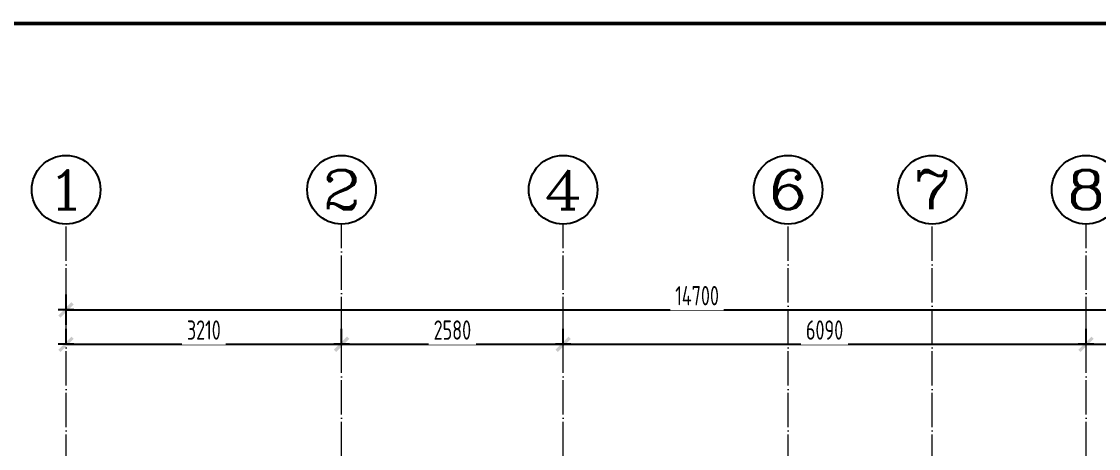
# Model space of a CAD drawing. Header units: inches. Extents: x -50945 to 250244, y -404780 to 18493.
# Drawn here: x 225537 to 238080, y -275250 to -270280 of the extents above; entities that cross this region are included whole.
import ezdxf
from ezdxf.enums import TextEntityAlignment as Align

# ---------------------------------------------------------------- set-up
doc = ezdxf.new("R2010")
doc.units = ezdxf.units.IN
doc.header["$MEASUREMENT"] = 0
doc.linetypes.add('DOTE', pattern=[2.42, 2, -0.2, 0.02, -0.2])
for name, color, linetype in [('15开关布置图-YJ', 2, 'Continuous'), ('AXIS', 1, 'Continuous'), ('AXIS_TEXT', 7, 'Continuous'), ('A图框', 7, 'Continuous'), ('D-ARCHI', 250, 'Continuous'), ('外标注', 50, 'Continuous')]:
    doc.layers.add(name, color=color, linetype=linetype)
doc.styles.add('_TCH_AXIS', font='COMPLEX', dxfattribs={"bigfont": 'GBCBIG'})
doc.styles.add('COMPLEX', font='COMPLEX')
doc.styles.add('HBA-DIMT', font='ARCHS.SHX', dxfattribs={"width": 0.8})
doc.dimstyles.new('HBA_40', dxfattribs={"dimscale": 50, "dimtxt": 2.5, "dimasz": 0.1, "dimexe": 2, "dimexo": 2.5, "dimgap": 0.6, "dimtad": 1, "dimdec": 0, "dimrnd": 5, "dimzin": 0, "dimtxsty": 'HBA-DIMT', "dimblk": 'HBA_DIMENSION_TICK', "dimblk1": 'HBA_DIMENSION_TICK', "dimblk2": 'HBA_DIMENSION_TICK', "dimcen": 0.125, "dimclrd": 44, "dimclre": 44, "dimclrt": 2, "dimadec": 0, "dimazin": 0, "dimtfac": 1, "dimtdec": 0, "dimtix": 1, "dimtmove": 1, "dimatfit": 3, "dimldrblk": 'HBA_Leader_Dot', "dimfxl": 0, "dimtvp": 1, "dimtfill": 1, "dimtolj": 1, "dimtzin": 0, "dimarcsym": 0})

# ---------------------------------------------------------------- blocks, each defined once
blk = doc.blocks.new('HBA_DIMENSION_TICK')
at = {"color": 0, "linetype": 'ByBlock'}
for p, q in [((-10, 0), (0, 0)), ((0, 0), (10, 0))]:
    blk.add_line(p, q, dxfattribs=at)
at = {"color": 50, "linetype": 'ByBlock'}
blk.add_solid([(-10, -7), (-7, -10), (7, 10), (10, 7)], dxfattribs=at)
blk = doc.blocks.new('*D987')
at = {"layer": 'Defpoints', "color": 0, "transparency": 16777216}
for p in [(229265, -274038), (226055, -274263), (229265, -274263)]:
    blk.add_point(p, dxfattribs=at)
at = {"layer": '外标注', "color": 44, "lineweight": -2, "transparency": 16777216}
for p, q in [((226055, -274038), (226055, -273858)), ((229265, -274038), (229265, -273858)), ((226064, -274038), (229256, -274038))]:
    blk.add_line(p, q, dxfattribs=at)
at = {"layer": '外标注', "color": 44, "lineweight": -2, "transparency": 16777216, "xscale": 9, "yscale": 9, "zscale": 9, "rotation": 180}
blk.add_blockref('HBA_DIMENSION_TICK', (226055, -274038), dxfattribs=at)
at = {"layer": '外标注', "color": 44, "lineweight": -2, "transparency": 16777216, "xscale": 9, "yscale": 9, "zscale": 9}
blk.add_blockref('HBA_DIMENSION_TICK', (229265, -274038), dxfattribs=at)
at = {"layer": '外标注', "color": 2, "transparency": 16777216, "insert": (227660, -273872), "char_height": 225, "attachment_point": 5, "style": 'HBA-DIMT', "bg_fill": 3, "box_fill_scale": 1.25, "bg_fill_color": 256, "bg_fill_true_color": 13158600, "bg_fill_transparency": 0}
blk.add_mtext('\\A1;3210', dxfattribs=at)
blk = doc.blocks.new('HBA_Leader_Dot')
at = {"color": 0, "linetype": 'ByBlock'}
blk.add_line((-5, 0), (-10, 0), dxfattribs=at)
at = {"color": 0, "linetype": 'ByBlock', "const_width": 5}
blk.add_lwpolyline([(-2.5, 0, 1), (2.5, 0, 1)], format="xyb", close=True, dxfattribs=at)
blk = doc.blocks.new('*D988')
at = {"layer": 'Defpoints', "color": 0, "transparency": 16777216}
for p in [(231845, -274038), (229265, -274263), (231845, -274263)]:
    blk.add_point(p, dxfattribs=at)
at = {"layer": '外标注', "color": 44, "lineweight": -2, "transparency": 16777216}
for p, q in [((229265, -274038), (229265, -273858)), ((231845, -274038), (231845, -273858)), ((229274, -274038), (231836, -274038))]:
    blk.add_line(p, q, dxfattribs=at)
at = {"layer": '外标注', "color": 44, "lineweight": -2, "transparency": 16777216, "xscale": 9, "yscale": 9, "zscale": 9, "rotation": 180}
blk.add_blockref('HBA_DIMENSION_TICK', (229265, -274038), dxfattribs=at)
at = {"layer": '外标注', "color": 44, "lineweight": -2, "transparency": 16777216, "xscale": 9, "yscale": 9, "zscale": 9}
blk.add_blockref('HBA_DIMENSION_TICK', (231845, -274038), dxfattribs=at)
at = {"layer": '外标注', "color": 2, "transparency": 16777216, "insert": (230555, -273872), "char_height": 225, "attachment_point": 5, "style": 'HBA-DIMT', "bg_fill": 3, "box_fill_scale": 1.25, "bg_fill_color": 256, "bg_fill_true_color": 13158600, "bg_fill_transparency": 0}
blk.add_mtext('\\A1;2580', dxfattribs=at)
blk = doc.blocks.new('*D989')
at = {"layer": 'Defpoints', "color": 0, "transparency": 16777216}
for p in [(237935, -274038), (231845, -274263), (237935, -274263)]:
    blk.add_point(p, dxfattribs=at)
at = {"layer": '外标注', "color": 44, "lineweight": -2, "transparency": 16777216}
for p, q in [((231845, -274038), (231845, -273858)), ((237935, -274038), (237935, -273858)), ((231854, -274038), (237926, -274038))]:
    blk.add_line(p, q, dxfattribs=at)
at = {"layer": '外标注', "color": 44, "lineweight": -2, "transparency": 16777216, "xscale": 9, "yscale": 9, "zscale": 9, "rotation": 180}
blk.add_blockref('HBA_DIMENSION_TICK', (231845, -274038), dxfattribs=at)
at = {"layer": '外标注', "color": 44, "lineweight": -2, "transparency": 16777216, "xscale": 9, "yscale": 9, "zscale": 9}
blk.add_blockref('HBA_DIMENSION_TICK', (237935, -274038), dxfattribs=at)
at = {"layer": '外标注', "color": 2, "transparency": 16777216, "insert": (234890, -273872), "char_height": 225, "attachment_point": 5, "style": 'HBA-DIMT', "bg_fill": 3, "box_fill_scale": 1.25, "bg_fill_color": 256, "bg_fill_true_color": 13158600, "bg_fill_transparency": 0}
blk.add_mtext('\\A1;6090', dxfattribs=at)
blk = doc.blocks.new('*D990')
at = {"layer": 'Defpoints', "color": 0, "transparency": 16777216}
for p in [(240755, -274038), (237935, -274263), (240755, -274263)]:
    blk.add_point(p, dxfattribs=at)
at = {"layer": '外标注', "color": 44, "lineweight": -2, "transparency": 16777216}
for p, q in [((237935, -274038), (237935, -273858)), ((240755, -274038), (240755, -273858)), ((237944, -274038), (240746, -274038))]:
    blk.add_line(p, q, dxfattribs=at)
at = {"layer": '外标注', "color": 44, "lineweight": -2, "transparency": 16777216, "xscale": 9, "yscale": 9, "zscale": 9, "rotation": 180}
blk.add_blockref('HBA_DIMENSION_TICK', (237935, -274038), dxfattribs=at)
at = {"layer": '外标注', "color": 44, "lineweight": -2, "transparency": 16777216, "xscale": 9, "yscale": 9, "zscale": 9}
blk.add_blockref('HBA_DIMENSION_TICK', (240755, -274038), dxfattribs=at)
at = {"layer": '外标注', "color": 2, "transparency": 16777216, "insert": (239345, -273872), "char_height": 225, "attachment_point": 5, "style": 'HBA-DIMT', "bg_fill": 3, "box_fill_scale": 1.25, "bg_fill_color": 256, "bg_fill_true_color": 13158600, "bg_fill_transparency": 0}
blk.add_mtext('\\A1;2820', dxfattribs=at)
blk = doc.blocks.new('*D991')
at = {"layer": 'Defpoints', "color": 0, "transparency": 16777216}
for p in [(240755, -273638), (226055, -274038), (240755, -274038)]:
    blk.add_point(p, dxfattribs=at)
at = {"layer": '外标注', "color": 44, "lineweight": -2, "transparency": 16777216}
for p, q in [((226055, -273813), (226055, -273458)), ((240755, -273813), (240755, -273458)), ((226064, -273638), (240746, -273638))]:
    blk.add_line(p, q, dxfattribs=at)
at = {"layer": '外标注', "color": 44, "lineweight": -2, "transparency": 16777216, "xscale": 9, "yscale": 9, "zscale": 9, "rotation": 180}
blk.add_blockref('HBA_DIMENSION_TICK', (226055, -273638), dxfattribs=at)
at = {"layer": '外标注', "color": 44, "lineweight": -2, "transparency": 16777216, "xscale": 9, "yscale": 9, "zscale": 9}
blk.add_blockref('HBA_DIMENSION_TICK', (240755, -273638), dxfattribs=at)
at = {"layer": '外标注', "color": 2, "transparency": 16777216, "insert": (233405, -273472), "char_height": 225, "attachment_point": 5, "style": 'HBA-DIMT', "bg_fill": 3, "box_fill_scale": 1.25, "bg_fill_color": 256, "bg_fill_true_color": 13158600, "bg_fill_transparency": 0}
blk.add_mtext('\\A1;14700', dxfattribs=at)
blk = doc.blocks.new('_AXISO')
blk.add_circle((0, 0), 0.5)
at = {"layer": 'AXIS_TEXT', "style": 'COMPLEX', "width": 1.041667}
blk.add_attdef('A', text='', height=0.56, dxfattribs=at).set_placement((-0.25, -0.28), (0.25, -0.28), align=Align.FIT)
blk = doc.blocks.new('gegeg')
at = {"layer": 'A图框', "const_width": 42}
blk.add_lwpolyline([(133537, -40125), (133537, -39568), (162237, -39568), (162237, -57908)], dxfattribs=at)

msp = doc.modelspace()

# ---------------------------------------------------------------- block references
at = {"layer": 'AXIS'}
ref = msp.add_blockref('_AXISO', (226055.24, -272238.38), dxfattribs=dict(at, xscale=800, yscale=800, zscale=800))
ref.add_attrib('A', '1', dxfattribs={"layer": 'AXIS_TEXT', "height": 452.55, "style": '_TCH_AXIS', "width": 2.333333}).set_placement((225828.97, -272464.65), (226281.52, -272464.65), align=Align.FIT)
ref = msp.add_blockref('_AXISO', (229265.24, -272238.38), dxfattribs=dict(at, xscale=800, yscale=800, zscale=800))
ref.add_attrib('A', '2', dxfattribs={"layer": 'AXIS_TEXT', "height": 452.55, "style": '_TCH_AXIS', "width": 1.5}).set_placement((229038.97, -272464.65), (229491.52, -272464.65), align=Align.FIT)
ref = msp.add_blockref('_AXISO', (231845.24, -272238.38), dxfattribs=dict(at, xscale=800, yscale=800, zscale=800))
ref.add_attrib('A', '4', dxfattribs={"layer": 'AXIS_TEXT', "height": 452.55, "style": '_TCH_AXIS', "width": 1.3125}).set_placement((231618.97, -272464.65), (232071.52, -272464.65), align=Align.FIT)
ref = msp.add_blockref('_AXISO', (234464.94, -272238.38), dxfattribs=dict(at, xscale=800, yscale=800, zscale=800))
ref.add_attrib('A', '6', dxfattribs={"layer": 'AXIS_TEXT', "height": 452.55, "style": '_TCH_AXIS', "width": 1.5}).set_placement((234238.67, -272464.65), (234691.21, -272464.65), align=Align.FIT)
ref = msp.add_blockref('_AXISO', (236144.94, -272238.38), dxfattribs=dict(at, xscale=800, yscale=800, zscale=800))
ref.add_attrib('A', '7', dxfattribs={"layer": 'AXIS_TEXT', "height": 452.55, "style": '_TCH_AXIS', "width": 1.5}).set_placement((235918.67, -272464.65), (236371.21, -272464.65), align=Align.FIT)
ref = msp.add_blockref('_AXISO', (237935.24, -272238.38), dxfattribs=dict(at, xscale=800, yscale=800, zscale=800))
ref.add_attrib('A', '8', dxfattribs={"layer": 'AXIS_TEXT', "height": 452.55, "style": '_TCH_AXIS', "width": 1.5}).set_placement((237708.97, -272464.65), (238161.52, -272464.65), align=Align.FIT)

# ---------------------------------------------------------------- dimensions: what is measured, and where the dimension line sits
at = {"layer": '外标注'}
dim = msp.add_linear_dim(base=(229265.24, -274038.38), p1=(226055.24, -274262.96), p2=(229265.24, -274262.96), dimstyle='HBA_40', override={"dimscale": 90, "dimfxl": 200, "dimfxlon": 1}, dxfattribs=at)
dim.commit()
dim.dimension.update_dxf_attribs({"geometry": '*D987', "text_midpoint": (227660.24, -273871.88)})

# ---------------------------------------------------------------- next in the draw order: dimensions: what is measured, and where the dimension line sits
dim = msp.add_linear_dim(base=(231845.24, -274038.38), p1=(229265.24, -274262.96), p2=(231845.24, -274262.96), dimstyle='HBA_40', override={"dimscale": 90, "dimfxl": 200, "dimfxlon": 1}, dxfattribs=at)
dim.commit()
dim.dimension.update_dxf_attribs({"geometry": '*D988', "text_midpoint": (230555.24, -273871.88)})

# ---------------------------------------------------------------- next in the draw order: dimensions: what is measured, and where the dimension line sits
dim = msp.add_linear_dim(base=(237935.24, -274038.38), p1=(231845.24, -274262.96), p2=(237935.24, -274262.96), dimstyle='HBA_40', override={"dimscale": 90, "dimfxl": 200, "dimfxlon": 1}, dxfattribs=at)
dim.commit()
dim.dimension.update_dxf_attribs({"geometry": '*D989', "text_midpoint": (234890.24, -273871.88)})

# ---------------------------------------------------------------- next in the draw order: dimensions: what is measured, and where the dimension line sits
dim = msp.add_linear_dim(base=(240755.24, -274038.38), p1=(237935.24, -274262.96), p2=(240755.24, -274262.96), dimstyle='HBA_40', override={"dimscale": 90, "dimfxl": 200, "dimfxlon": 1}, dxfattribs=at)
dim.commit()
dim.dimension.update_dxf_attribs({"geometry": '*D990', "text_midpoint": (239345.24, -273871.88)})

# ---------------------------------------------------------------- next in the draw order: dimensions: what is measured, and where the dimension line sits
dim = msp.add_linear_dim(base=(240755.24, -273638.38), p1=(226055.24, -274038.38), p2=(240755.24, -274038.38), dimstyle='HBA_40', override={"dimscale": 90, "dimfxl": 200, "dimfxlon": 1}, dxfattribs=at)
dim.commit()
dim.dimension.update_dxf_attribs({"geometry": '*D991', "text_midpoint": (233405.24, -273471.88)})

# ---------------------------------------------------------------- next in the draw order: linework, layer by layer
at = {"layer": 'D-ARCHI', "color": 251, "linetype": 'DOTE', "lineweight": 5, "ltscale": 200}
for p, q in [((226055.24, -287586.95), (226055.24, -272638.38)), ((229265.24, -280178.62), (229265.24, -272638.38)), ((231845.24, -280178.62), (231845.24, -272638.38)), ((234464.94, -287586.95), (234464.94, -272638.38)), ((236144.94, -287586.95), (236144.94, -272638.38)), ((237935.24, -280178.62), (237935.24, -272638.38))]:
    msp.add_line(p, q, dxfattribs=at)

# ---------------------------------------------------------------- next in the draw order: block references
at = {"layer": '15开关布置图-YJ', "color": 2, "xscale": 1.081091401797356, "yscale": 1.081091401797356, "zscale": 1.081091401797356}
msp.add_blockref('gegeg', (74472.26, -227526.41), dxfattribs=at)

doc.saveas('drawing.dxf')
